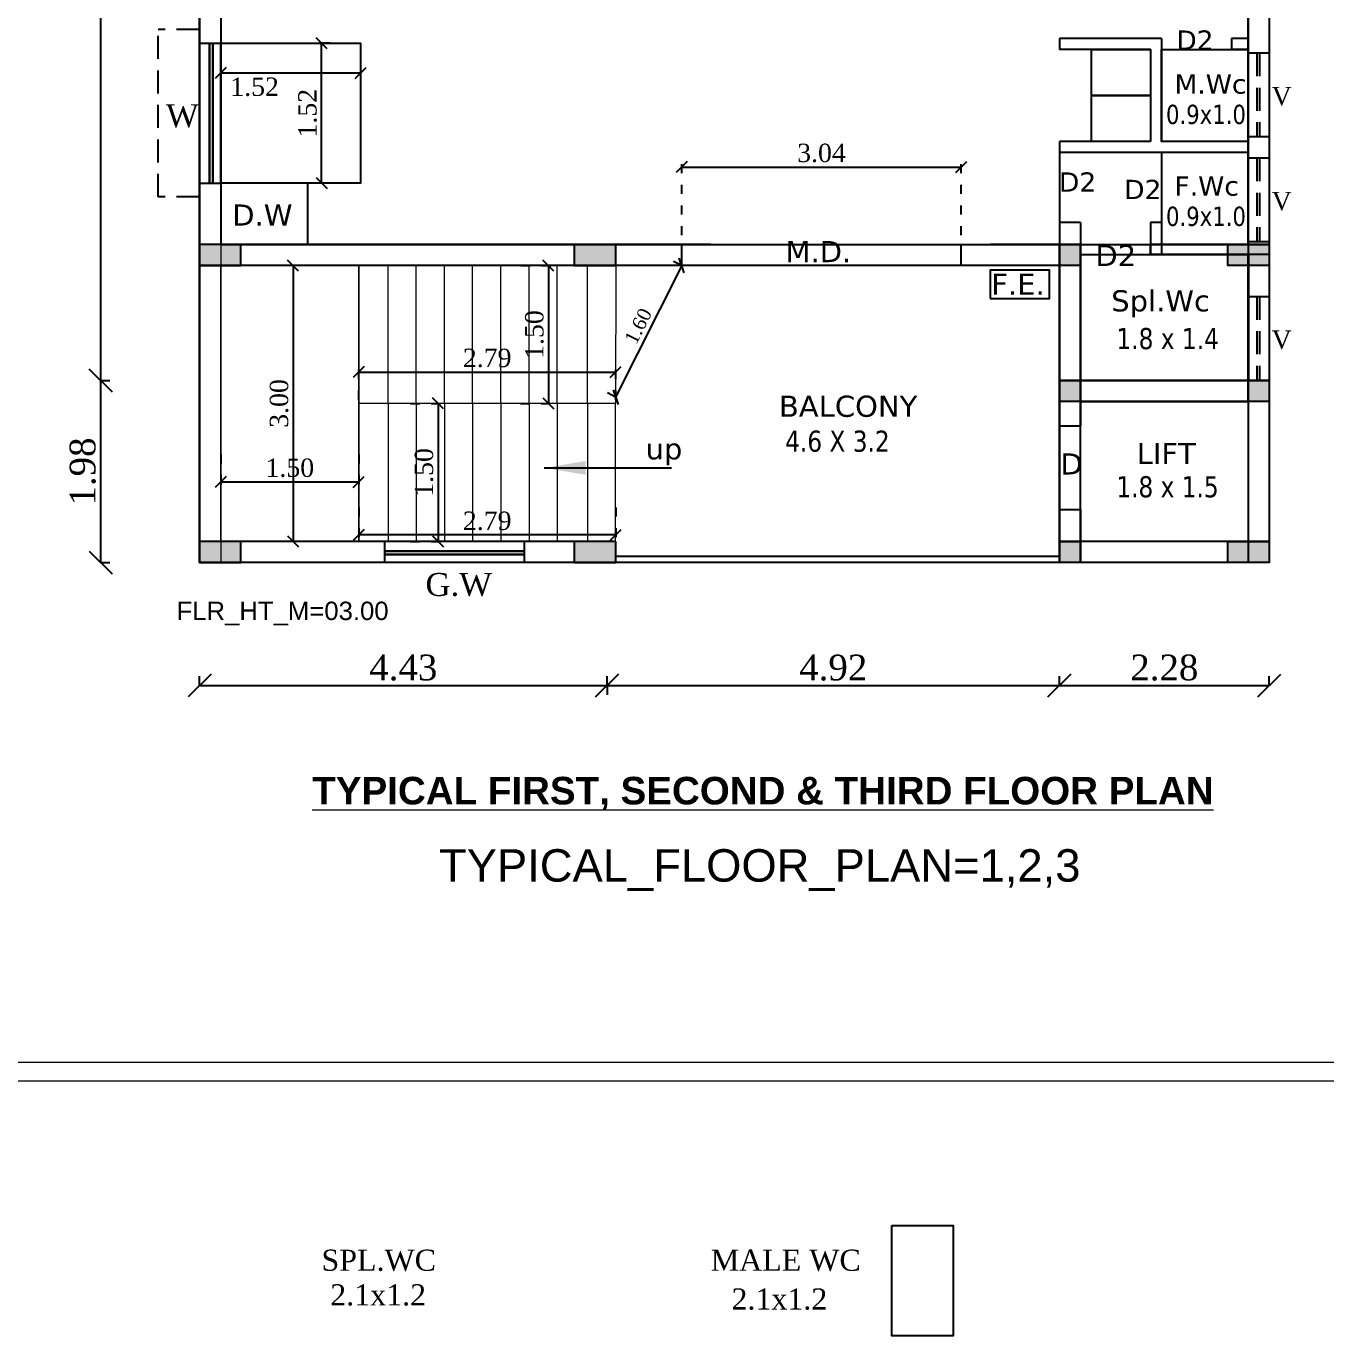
# Model space of a CAD drawing. Header units: metres. Extents: x 6014 to 6142, y -370 to -316.
# Drawn here: x 6029.21 to 6043.34, y -369.58 to -355.33 of the extents above; entities that cross this region are included whole.
import ezdxf

# ---------------------------------------------------------------- set-up
doc = ezdxf.new("R2010")
doc.units = ezdxf.units.M
doc.header["$MEASUREMENT"] = 0
doc.header["$PDMODE"] = 34
doc.linetypes.add('DOT2', pattern=[0.125, 0, -0.125])
doc.linetypes.add('HIDDEN', pattern=[0.375, 0.25, -0.125])
doc.layers.get('0').update_dxf_attribs({"lineweight": 18})
doc.layers.get('Defpoints').update_dxf_attribs({"lineweight": 18})
for name, color, linetype, lineweight in [('BLK_1_FLR_-1_STAIR_1_FLIGHT_1', 7, 'Continuous', 0), ('BLK_1_FLR_-1_STAIR_1_FLIGHT_2', 7, 'Continuous', 0), ('BLK_1_FLR_0_WASH', 55, 'Continuous', 0), ('BLK_1_FLR_1_BLT_UP_AREA', 13, 'Continuous', 18), ('BLK_1_FLR_1_CARPET_AREA', 1, 'Continuous', 18), ('BLK_1_FLR_1_DRINKING_WATER', 7, 'Continuous', 18), ('BLK_1_FLR_1_LIFT_1', 30, 'Continuous', 18), ('BLK_1_FLR_1_ROOM', 2, 'Continuous', 5), ('BLK_1_FLR_1_ROOM_1_LIGHT_VENTILATION_5', 2, 'Continuous', 18), ('BLK_1_FLR_1_SP_WC', 233, 'Continuous', 18), ('BLK_1_FLR_1_STAIR_1', 1, 'Continuous', 18), ('BLK_1_FLR_1_STAIR_1_FLIGHT_1', 7, 'Continuous', 18), ('BLK_1_FLR_1_STAIR_1_FLIGHT_2', 7, 'Continuous', 18), ('BLK_1_FLR_1_STAIR_1_LANDING_1', 7, 'Continuous', 18), ('BLK_1_FLR_1_WASH', 243, 'Continuous', 18), ('BLK_1_FLR_1_WATER_CLOSET', 213, 'Continuous', 18), ('DIST_EXIT', 7, 'Continuous', 0)]:
    doc.layers.add(name, color=color, linetype=linetype, lineweight=lineweight)
doc.layers.add('BLK_1_FLR_1_EXIT_WIDTH_DOOR', color=2, linetype='Continuous')
doc.styles.add('ROMANS', font='verdana.ttf', dxfattribs={"width": 0.8})
doc.styles.add('ROMANTIC', font='arialbd.ttf')
doc.styles.get("Standard").update_dxf_attribs({"font": 'arial.ttf'})
doc.styles.add('style1', font='times.ttf')
doc.styles.add('TIMES', font='times.ttf')
doc.dimstyles.new('main dim', dxfattribs={"dimtxt": 0.15, "dimasz": 0.12, "dimexe": 0.1, "dimexo": 0.1, "dimgap": 0.05, "dimtad": 1, "dimzin": 3, "dimdsep": 46, "dimtxsty": 'style1', "dimblk": 'OBLIQUE', "dimcen": 0.125, "dimclrd": 8, "dimclre": 8, "dimclrt": 7, "dimadec": 0, "dimazin": 0, "dimtfac": 0.8, "dimtix": 1, "dimtofl": 0, "dimtmove": 2, "dimatfit": 0, "dimfxl": 0, "dimtolj": 1, "dimtzin": 0, "dimarcsym": 0})

# ---------------------------------------------------------------- blocks, each defined once
blk = doc.blocks.new('_Oblique')
at = {"color": 0, "linetype": 'ByBlock', "lineweight": -2}
blk.add_line((-0.5, -0.5), (0.5, 0.5), dxfattribs=at)
blk = doc.blocks.new('*D311')
at = {"color": 8, "linetype": 'DOT2', "lineweight": -2}
for p, q in [((6030.014, -348.767), (6030.114, -348.767)), ((6030.014, -359.187), (6030.114, -359.187))]:
    blk.add_line(p, q, dxfattribs=at)
at = {"color": 8, "lineweight": -2}
blk.add_line((6030.014, -348.767), (6030.014, -359.187), dxfattribs=at)
at = {"layer": 'Defpoints', "color": 0, "lineweight": -2}
for p in [(6030.014, -348.767), (6030.014, -359.187), (6030.014, -359.187)]:
    blk.add_point(p, dxfattribs=at)
at = {"color": 8, "lineweight": -2, "xscale": 0.25, "yscale": 0.25, "zscale": 0.25}
for p, rotation in [((6030.014, -348.767), 90), ((6030.014, -359.187), 270)]:
    blk.add_blockref('_Oblique', p, dxfattribs=dict(at, rotation=rotation))
at = {"color": 7, "insert": (6029.821, -353.977), "char_height": 0.28, "attachment_point": 5, "rotation": 90, "style": 'style1'}
blk.add_mtext('\\A1;10.42', dxfattribs=at)
blk = doc.blocks.new('*D312')
at = {"color": 8, "linetype": 'DOT2', "lineweight": -2}
for p, q in [((6030.014, -359.187), (6030.114, -359.187)), ((6030.014, -361.167), (6030.114, -361.167))]:
    blk.add_line(p, q, dxfattribs=at)
at = {"color": 8, "lineweight": -2}
blk.add_line((6030.014, -359.187), (6030.014, -361.167), dxfattribs=at)
at = {"layer": 'Defpoints', "color": 0, "lineweight": -2}
for p in [(6030.014, -359.187), (6030.014, -361.167), (6030.014, -361.167)]:
    blk.add_point(p, dxfattribs=at)
at = {"color": 8, "lineweight": -2, "xscale": 0.25, "yscale": 0.25, "zscale": 0.25}
for p, rotation in [((6030.014, -359.187), 90), ((6030.014, -361.167), 270)]:
    blk.add_blockref('_Oblique', p, dxfattribs=dict(at, rotation=rotation))
at = {"color": 7, "insert": (6029.821, -360.177), "char_height": 0.28, "attachment_point": 5, "rotation": 90, "style": 'style1'}
blk.add_mtext('\\A1;1.98', dxfattribs=at)
blk = doc.blocks.new('*D316')
at = {"color": 8, "linetype": 'DOT2', "lineweight": -2}
for p, q in [((6031.091, -362.505), (6031.091, -362.405)), ((6035.521, -362.505), (6035.521, -362.405))]:
    blk.add_line(p, q, dxfattribs=at)
at = {"color": 8, "lineweight": -2}
blk.add_line((6031.091, -362.505), (6035.521, -362.505), dxfattribs=at)
at = {"layer": 'Defpoints', "color": 0, "lineweight": -2}
for p in [(6031.091, -362.505), (6035.521, -362.505), (6035.521, -362.505)]:
    blk.add_point(p, dxfattribs=at)
at = {"color": 8, "lineweight": -2, "xscale": 0.25, "yscale": 0.25, "zscale": 0.25, "rotation": 180}
blk.add_blockref('_Oblique', (6031.091, -362.505), dxfattribs=at)
at = {"color": 8, "lineweight": -2, "xscale": 0.25, "yscale": 0.25, "zscale": 0.25}
blk.add_blockref('_Oblique', (6035.521, -362.505), dxfattribs=at)
at = {"color": 7, "insert": (6033.306, -362.312), "char_height": 0.28, "attachment_point": 5, "style": 'style1'}
blk.add_mtext('\\A1;4.43', dxfattribs=at)
blk = doc.blocks.new('*D317')
at = {"color": 8, "linetype": 'DOT2', "lineweight": -2}
for p, q in [((6040.441, -362.505), (6040.441, -362.405)), ((6035.521, -362.505), (6035.521, -362.605))]:
    blk.add_line(p, q, dxfattribs=at)
at = {"color": 8, "lineweight": -2}
blk.add_line((6035.521, -362.505), (6040.441, -362.505), dxfattribs=at)
at = {"layer": 'Defpoints', "color": 0, "lineweight": -2}
for p in [(6035.521, -362.505), (6040.441, -362.505), (6040.441, -362.505)]:
    blk.add_point(p, dxfattribs=at)
at = {"color": 8, "lineweight": -2, "xscale": 0.25, "yscale": 0.25, "zscale": 0.25, "rotation": 180}
blk.add_blockref('_Oblique', (6035.521, -362.505), dxfattribs=at)
at = {"color": 8, "lineweight": -2, "xscale": 0.25, "yscale": 0.25, "zscale": 0.25}
blk.add_blockref('_Oblique', (6040.441, -362.505), dxfattribs=at)
at = {"color": 7, "insert": (6037.981, -362.312), "char_height": 0.28, "attachment_point": 5, "style": 'style1'}
blk.add_mtext('\\A1;4.92', dxfattribs=at)
blk = doc.blocks.new('*D318')
at = {"color": 8, "linetype": 'DOT2', "lineweight": -2}
for p, q in [((6040.441, -362.505), (6040.441, -362.405)), ((6042.721, -362.505), (6042.721, -362.405))]:
    blk.add_line(p, q, dxfattribs=at)
at = {"color": 8, "lineweight": -2}
blk.add_line((6040.441, -362.505), (6042.721, -362.505), dxfattribs=at)
at = {"layer": 'Defpoints', "color": 0, "lineweight": -2}
for p in [(6040.441, -362.505), (6042.721, -362.505), (6042.721, -362.505)]:
    blk.add_point(p, dxfattribs=at)
at = {"color": 8, "lineweight": -2, "xscale": 0.25, "yscale": 0.25, "zscale": 0.25, "rotation": 180}
blk.add_blockref('_Oblique', (6040.441, -362.505), dxfattribs=at)
at = {"color": 8, "lineweight": -2, "xscale": 0.25, "yscale": 0.25, "zscale": 0.25}
blk.add_blockref('_Oblique', (6042.721, -362.505), dxfattribs=at)
at = {"color": 7, "insert": (6041.581, -362.312), "char_height": 0.28, "attachment_point": 5, "style": 'style1'}
blk.add_mtext('\\A1;2.28', dxfattribs=at)
blk = doc.blocks.new('*D498')
at = {"layer": 'BLK_1_FLR_1_ROOM_1_LIGHT_VENTILATION_5', "color": 8, "linetype": 'DOT2', "lineweight": -2}
for p, q in [((6031.321, -355.619), (6031.321, -355.941)), ((6032.841, -355.619), (6032.841, -355.941))]:
    blk.add_line(p, q, dxfattribs=at)
at = {"layer": 'BLK_1_FLR_1_ROOM_1_LIGHT_VENTILATION_5', "color": 8, "lineweight": -2}
blk.add_line((6031.321, -355.841), (6032.841, -355.841), dxfattribs=at)
at = {"layer": 'Defpoints', "color": 0, "lineweight": -2}
for p in [(6031.321, -355.519), (6032.841, -355.519), (6032.841, -355.841)]:
    blk.add_point(p, dxfattribs=at)
at = {"layer": 'BLK_1_FLR_1_ROOM_1_LIGHT_VENTILATION_5', "color": 8, "lineweight": -2, "xscale": 0.12, "yscale": 0.12, "zscale": 0.12, "rotation": 180}
blk.add_blockref('_Oblique', (6031.321, -355.841), dxfattribs=at)
at = {"layer": 'BLK_1_FLR_1_ROOM_1_LIGHT_VENTILATION_5', "color": 8, "lineweight": -2, "xscale": 0.12, "yscale": 0.12, "zscale": 0.12}
blk.add_blockref('_Oblique', (6032.841, -355.841), dxfattribs=at)
at = {"layer": 'BLK_1_FLR_1_ROOM_1_LIGHT_VENTILATION_5', "color": 7, "lineweight": -2, "insert": (6031.689, -355.993), "char_height": 0.2, "attachment_point": 5, "style": 'style1'}
blk.add_mtext('\\A1;1.52', dxfattribs=at)
blk = doc.blocks.new('*D499')
at = {"layer": 'BLK_1_FLR_1_ROOM_1_LIGHT_VENTILATION_5', "color": 8, "linetype": 'DOT2', "lineweight": -2}
for p, q in [((6032.51, -355.519), (6032.317, -355.519)), ((6032.51, -357.039), (6032.317, -357.039))]:
    blk.add_line(p, q, dxfattribs=at)
at = {"layer": 'BLK_1_FLR_1_ROOM_1_LIGHT_VENTILATION_5', "color": 8, "lineweight": -2}
blk.add_line((6032.417, -357.039), (6032.417, -355.519), dxfattribs=at)
at = {"layer": 'Defpoints', "color": 0, "lineweight": -2}
for p in [(6032.417, -355.519), (6032.61, -355.519), (6032.61, -357.039)]:
    blk.add_point(p, dxfattribs=at)
at = {"layer": 'BLK_1_FLR_1_ROOM_1_LIGHT_VENTILATION_5', "color": 8, "lineweight": -2, "xscale": 0.12, "yscale": 0.12, "zscale": 0.12}
for p, rotation in [((6032.417, -355.519), 90), ((6032.417, -357.039), 270)]:
    blk.add_blockref('_Oblique', p, dxfattribs=dict(at, rotation=rotation))
at = {"layer": 'BLK_1_FLR_1_ROOM_1_LIGHT_VENTILATION_5', "color": 7, "lineweight": -2, "insert": (6032.265, -356.279), "char_height": 0.2, "attachment_point": 5, "rotation": 90, "style": 'style1'}
blk.add_mtext('\\A1;1.52', dxfattribs=at)
blk = doc.blocks.new('*D506')
at = {"layer": 'Defpoints', "color": 0, "lineweight": -2}
for p in [(6036.333, -357.937), (6035.614, -359.368), (6035.614, -359.368)]:
    blk.add_point(p, dxfattribs=at)
at = {"layer": 'DIST_EXIT', "color": 8, "lineweight": -2}
blk.add_line((6036.333, -357.937), (6035.614, -359.368), dxfattribs=at)
at = {"layer": 'DIST_EXIT', "color": 8, "linetype": 'DOT2', "lineweight": -2}
for p, q in [((6036.333, -357.937), (6036.244, -357.892)), ((6035.614, -359.368), (6035.525, -359.323))]:
    blk.add_line(p, q, dxfattribs=at)
at = {"layer": 'DIST_EXIT', "color": 8, "lineweight": -2, "xscale": 0.12, "yscale": 0.12, "zscale": 0.12}
for p, rotation in [((6036.333, -357.937), 63.33507168905962), ((6035.614, -359.368), 243.3350716890596)]:
    blk.add_blockref('_Oblique', p, dxfattribs=dict(at, rotation=rotation))
at = {"layer": 'DIST_EXIT', "color": 7, "insert": (6035.861, -358.595), "char_height": 0.15, "attachment_point": 5, "rotation": 63.3351, "style": 'style1'}
blk.add_mtext('\\A1;1.60', dxfattribs=at)
blk = doc.blocks.new('*D507')
at = {"layer": 'BLK_1_FLR_1_EXIT_WIDTH_DOOR', "color": 8, "linetype": 'DOT2', "lineweight": -2}
for p, q in [((6036.333, -357.607), (6036.333, -356.765)), ((6039.373, -357.607), (6039.373, -356.765))]:
    blk.add_line(p, q, dxfattribs=at)
at = {"layer": 'BLK_1_FLR_1_EXIT_WIDTH_DOOR', "color": 8, "lineweight": -2}
blk.add_line((6036.333, -356.865), (6039.373, -356.865), dxfattribs=at)
at = {"layer": 'Defpoints', "color": 0, "lineweight": -2}
for p in [(6039.373, -356.865), (6036.333, -357.707), (6039.373, -357.707)]:
    blk.add_point(p, dxfattribs=at)
at = {"layer": 'BLK_1_FLR_1_EXIT_WIDTH_DOOR', "color": 8, "lineweight": -2, "xscale": 0.12, "yscale": 0.12, "zscale": 0.12, "rotation": 180}
blk.add_blockref('_Oblique', (6036.333, -356.865), dxfattribs=at)
at = {"layer": 'BLK_1_FLR_1_EXIT_WIDTH_DOOR', "color": 8, "lineweight": -2, "xscale": 0.12, "yscale": 0.12, "zscale": 0.12}
blk.add_blockref('_Oblique', (6039.373, -356.865), dxfattribs=at)
at = {"layer": 'BLK_1_FLR_1_EXIT_WIDTH_DOOR', "color": 7, "lineweight": -2, "insert": (6037.853, -356.713), "char_height": 0.2, "attachment_point": 5, "style": 'style1'}
blk.add_mtext('\\A1;3.04', dxfattribs=at)
blk = doc.blocks.new('*D719')
at = {"layer": 'BLK_1_FLR_1_STAIR_1_FLIGHT_2', "color": 8, "linetype": 'DOT2', "lineweight": -2}
for p, q in [((6032.822, -359.396), (6032.822, -358.996)), ((6035.615, -359.396), (6035.615, -358.996))]:
    blk.add_line(p, q, dxfattribs=at)
at = {"layer": 'BLK_1_FLR_1_STAIR_1_FLIGHT_2', "color": 8, "lineweight": -2}
blk.add_line((6032.822, -359.096), (6035.615, -359.096), dxfattribs=at)
at = {"layer": 'Defpoints', "color": 0, "linetype": 'Continuous', "lineweight": -2}
for p in [(6035.615, -359.096), (6032.822, -359.496), (6035.615, -359.496)]:
    blk.add_point(p, dxfattribs=at)
at = {"layer": 'BLK_1_FLR_1_STAIR_1_FLIGHT_2', "color": 8, "linetype": 'Continuous', "lineweight": -2, "xscale": 0.12, "yscale": 0.12, "zscale": 0.12, "rotation": 180}
blk.add_blockref('_Oblique', (6032.822, -359.096), dxfattribs=at)
at = {"layer": 'BLK_1_FLR_1_STAIR_1_FLIGHT_2', "color": 8, "linetype": 'Continuous', "lineweight": -2, "xscale": 0.12, "yscale": 0.12, "zscale": 0.12}
blk.add_blockref('_Oblique', (6035.615, -359.096), dxfattribs=at)
at = {"layer": 'BLK_1_FLR_1_STAIR_1_FLIGHT_2', "color": 7, "linetype": 'Continuous', "insert": (6034.218, -358.943), "char_height": 0.2, "attachment_point": 5, "style": 'style1'}
blk.add_mtext('\\A1;2.79', dxfattribs=at)
blk = doc.blocks.new('*D720')
at = {"layer": 'BLK_1_FLR_1_STAIR_1_FLIGHT_1', "color": 8, "linetype": 'DOT2', "lineweight": -2}
for p, q in [((6032.822, -360.567), (6032.822, -360.967)), ((6035.615, -360.567), (6035.615, -360.967))]:
    blk.add_line(p, q, dxfattribs=at)
at = {"layer": 'BLK_1_FLR_1_STAIR_1_FLIGHT_1', "color": 8, "lineweight": -2}
blk.add_line((6035.615, -360.867), (6032.822, -360.867), dxfattribs=at)
at = {"layer": 'Defpoints', "color": 0, "linetype": 'Continuous', "lineweight": -2}
for p in [(6032.822, -360.467), (6035.615, -360.467), (6032.822, -360.867)]:
    blk.add_point(p, dxfattribs=at)
at = {"layer": 'BLK_1_FLR_1_STAIR_1_FLIGHT_1', "color": 8, "linetype": 'Continuous', "lineweight": -2, "xscale": 0.12, "yscale": 0.12, "zscale": 0.12, "rotation": 180}
blk.add_blockref('_Oblique', (6032.822, -360.867), dxfattribs=at)
at = {"layer": 'BLK_1_FLR_1_STAIR_1_FLIGHT_1', "color": 8, "linetype": 'Continuous', "lineweight": -2, "xscale": 0.12, "yscale": 0.12, "zscale": 0.12}
blk.add_blockref('_Oblique', (6035.615, -360.867), dxfattribs=at)
at = {"layer": 'BLK_1_FLR_1_STAIR_1_FLIGHT_1', "color": 7, "linetype": 'Continuous', "insert": (6034.218, -360.715), "char_height": 0.2, "attachment_point": 5, "style": 'style1'}
blk.add_mtext('\\A1;2.79', dxfattribs=at)
blk = doc.blocks.new('*D721')
at = {"layer": 'BLK_1_FLR_1_STAIR_1_FLIGHT_2', "color": 8, "linetype": 'DOT2', "lineweight": -2}
for p, q in [((6034.584, -357.937), (6034.984, -357.937)), ((6034.58, -359.437), (6034.984, -359.437))]:
    blk.add_line(p, q, dxfattribs=at)
at = {"layer": 'BLK_1_FLR_1_STAIR_1_FLIGHT_2', "color": 8, "lineweight": -2}
blk.add_line((6034.884, -357.937), (6034.884, -359.437), dxfattribs=at)
at = {"layer": 'Defpoints', "color": 0, "linetype": 'Continuous', "lineweight": -2}
for p in [(6034.484, -357.937), (6034.48, -359.437), (6034.884, -359.437)]:
    blk.add_point(p, dxfattribs=at)
at = {"layer": 'BLK_1_FLR_1_STAIR_1_FLIGHT_2', "color": 8, "linetype": 'Continuous', "lineweight": -2, "xscale": 0.12, "yscale": 0.12, "zscale": 0.12}
for p, rotation in [((6034.884, -357.937), 90), ((6034.884, -359.437), 270)]:
    blk.add_blockref('_Oblique', p, dxfattribs=dict(at, rotation=rotation))
at = {"layer": 'BLK_1_FLR_1_STAIR_1_FLIGHT_2', "color": 7, "linetype": 'Continuous', "insert": (6034.732, -358.687), "char_height": 0.2, "attachment_point": 5, "rotation": 90, "style": 'style1'}
blk.add_mtext('\\A1;1.50', dxfattribs=at)
blk = doc.blocks.new('*D722')
at = {"layer": 'BLK_1_FLR_1_STAIR_1_FLIGHT_1', "color": 8, "linetype": 'DOT2', "lineweight": -2}
for p, q in [((6033.384, -359.437), (6033.784, -359.437)), ((6033.384, -360.937), (6033.784, -360.937))]:
    blk.add_line(p, q, dxfattribs=at)
at = {"layer": 'BLK_1_FLR_1_STAIR_1_FLIGHT_1', "color": 8, "lineweight": -2}
blk.add_line((6033.684, -359.437), (6033.684, -360.937), dxfattribs=at)
at = {"layer": 'Defpoints', "color": 0, "linetype": 'Continuous', "lineweight": -2}
for p in [(6033.284, -359.437), (6033.284, -360.937), (6033.684, -360.937)]:
    blk.add_point(p, dxfattribs=at)
at = {"layer": 'BLK_1_FLR_1_STAIR_1_FLIGHT_1', "color": 8, "linetype": 'Continuous', "lineweight": -2, "xscale": 0.12, "yscale": 0.12, "zscale": 0.12}
for p, rotation in [((6033.684, -359.437), 90), ((6033.684, -360.937), 270)]:
    blk.add_blockref('_Oblique', p, dxfattribs=dict(at, rotation=rotation))
at = {"layer": 'BLK_1_FLR_1_STAIR_1_FLIGHT_1', "color": 7, "linetype": 'Continuous', "insert": (6033.532, -360.187), "char_height": 0.2, "attachment_point": 5, "rotation": 90, "style": 'style1'}
blk.add_mtext('\\A1;1.50', dxfattribs=at)
blk = doc.blocks.new('*D723')
at = {"layer": 'BLK_1_FLR_1_STAIR_1_LANDING_1', "color": 8, "linetype": 'DOT2', "lineweight": -2}
for p, q in [((6032.608, -357.937), (6032.008, -357.937)), ((6032.608, -360.937), (6032.008, -360.937))]:
    blk.add_line(p, q, dxfattribs=at)
at = {"layer": 'BLK_1_FLR_1_STAIR_1_LANDING_1', "color": 8, "lineweight": -2}
blk.add_line((6032.108, -357.937), (6032.108, -360.937), dxfattribs=at)
at = {"layer": 'Defpoints', "color": 0, "linetype": 'Continuous', "lineweight": -2}
for p in [(6032.708, -357.937), (6032.108, -360.937), (6032.708, -360.937)]:
    blk.add_point(p, dxfattribs=at)
at = {"layer": 'BLK_1_FLR_1_STAIR_1_LANDING_1', "color": 8, "linetype": 'Continuous', "lineweight": -2, "xscale": 0.12, "yscale": 0.12, "zscale": 0.12}
for p, rotation in [((6032.108, -357.937), 90), ((6032.108, -360.937), 270)]:
    blk.add_blockref('_Oblique', p, dxfattribs=dict(at, rotation=rotation))
at = {"layer": 'BLK_1_FLR_1_STAIR_1_LANDING_1', "color": 7, "linetype": 'Continuous', "insert": (6031.956, -359.437), "char_height": 0.2, "attachment_point": 5, "rotation": 90, "style": 'style1'}
blk.add_mtext('\\A1;3.00', dxfattribs=at)
blk = doc.blocks.new('*D724')
at = {"layer": 'BLK_1_FLR_1_STAIR_1_LANDING_1', "color": 8, "linetype": 'DOT2', "lineweight": -2}
for p, q in [((6031.321, -359.99), (6031.321, -360.39)), ((6032.822, -359.99), (6032.822, -360.39))]:
    blk.add_line(p, q, dxfattribs=at)
at = {"layer": 'BLK_1_FLR_1_STAIR_1_LANDING_1', "color": 8, "lineweight": -2}
blk.add_line((6031.321, -360.29), (6032.822, -360.29), dxfattribs=at)
at = {"layer": 'Defpoints', "color": 0, "linetype": 'Continuous', "lineweight": -2}
for p in [(6031.321, -359.89), (6032.822, -359.89), (6032.822, -360.29)]:
    blk.add_point(p, dxfattribs=at)
at = {"layer": 'BLK_1_FLR_1_STAIR_1_LANDING_1', "color": 8, "linetype": 'Continuous', "lineweight": -2, "xscale": 0.12, "yscale": 0.12, "zscale": 0.12, "rotation": 180}
blk.add_blockref('_Oblique', (6031.321, -360.29), dxfattribs=at)
at = {"layer": 'BLK_1_FLR_1_STAIR_1_LANDING_1', "color": 8, "linetype": 'Continuous', "lineweight": -2, "xscale": 0.12, "yscale": 0.12, "zscale": 0.12}
blk.add_blockref('_Oblique', (6032.822, -360.29), dxfattribs=at)
at = {"layer": 'BLK_1_FLR_1_STAIR_1_LANDING_1', "color": 7, "linetype": 'Continuous', "insert": (6032.072, -360.138), "char_height": 0.2, "attachment_point": 5, "style": 'style1'}
blk.add_mtext('\\A1;1.50', dxfattribs=at)

msp = doc.modelspace()

# ---------------------------------------------------------------- hatches: boundary and pattern name
at = {"lineweight": -2}
h = msp.add_hatch(color=256, dxfattribs=at)
h.dxf.hatch_style = 1
h.paths.add_polyline_path([(6031.091, -357.707), (6031.091, -357.937), (6031.541, -357.937), (6031.541, -357.707)])
h = msp.add_hatch(color=256, dxfattribs=at)
h.dxf.hatch_style = 1
h.paths.add_polyline_path([(6035.165, -357.707), (6035.165, -357.937), (6035.615, -357.937), (6035.615, -357.707)])
h = msp.add_hatch(color=256, dxfattribs=at)
h.dxf.hatch_style = 1
h.paths.add_polyline_path([(6040.671, -357.707), (6040.441, -357.707), (6040.441, -357.937), (6040.671, -357.937)])
h = msp.add_hatch(color=256, dxfattribs=at)
h.dxf.hatch_style = 1
h.paths.add_polyline_path([(6042.271, -357.707), (6042.271, -357.937), (6042.721, -357.937), (6042.721, -357.707)])
h = msp.add_hatch(color=256, dxfattribs=at)
h.dxf.hatch_style = 1
h.paths.add_polyline_path([(6040.671, -359.187), (6040.441, -359.187), (6040.441, -359.417), (6040.671, -359.417)])
h = msp.add_hatch(color=256, dxfattribs=at)
h.dxf.hatch_style = 1
h.paths.add_polyline_path([(6042.721, -359.187), (6042.491, -359.187), (6042.491, -359.417), (6042.721, -359.417)])
h = msp.add_hatch(color=256, dxfattribs=at)
h.dxf.hatch_style = 1
h.paths.add_polyline_path([(6031.091, -360.937), (6031.091, -361.167), (6031.541, -361.167), (6031.541, -360.937)])
h = msp.add_hatch(color=256, dxfattribs=at)
h.dxf.hatch_style = 1
h.paths.add_polyline_path([(6035.165, -360.937), (6035.165, -361.167), (6035.615, -361.167), (6035.615, -360.937)])
h = msp.add_hatch(color=256, dxfattribs=at)
h.dxf.hatch_style = 1
h.paths.add_polyline_path([(6040.671, -360.937), (6040.441, -360.937), (6040.441, -361.167), (6040.671, -361.167)])
h = msp.add_hatch(color=256, dxfattribs=at)
h.dxf.hatch_style = 1
h.paths.add_polyline_path([(6042.271, -360.937), (6042.271, -361.167), (6042.721, -361.167), (6042.721, -360.937)])

# ---------------------------------------------------------------- linework, layer by layer
for p, q in [((6031.091, -348.767), (6031.091, -361.167)), ((6042.491, -348.767), (6042.491, -355.907)), ((6042.721, -348.767), (6042.721, -361.167)), ((6031.091, -355.519), (6031.321, -355.519)), ((6031.197, -355.519), (6031.197, -357.039)), ((6031.235, -355.519), (6031.235, -357.039)), ((6040.441, -355.467), (6040.441, -355.587)), ((6041.551, -355.467), (6040.441, -355.467)), ((6041.431, -355.587), (6040.441, -355.587)), ((6041.431, -355.587), (6041.431, -356.587)), ((6041.551, -355.467), (6041.551, -356.587)), ((6042.491, -355.467), (6042.311, -355.467)), ((6042.311, -355.467), (6042.311, -355.587)), ((6042.491, -355.587), (6042.311, -355.587)), ((6042.721, -355.627), (6042.491, -355.627)), ((6042.491, -355.907), (6042.491, -361.167)), ((6040.441, -356.587), (6040.441, -361.167)), ((6041.431, -356.587), (6040.441, -356.587)), ((6042.491, -356.587), (6041.551, -356.587)), ((6042.721, -356.537), (6042.491, -356.537)), ((6042.491, -356.707), (6040.441, -356.707)), ((6042.721, -356.769), (6042.491, -356.769)), ((6031.091, -357.039), (6031.321, -357.039)), ((6040.671, -357.467), (6040.441, -357.467)), ((6040.671, -357.467), (6040.671, -359.681)), ((6041.431, -357.467), (6041.431, -357.817)), ((6041.551, -357.467), (6041.431, -357.467)), ((6041.551, -357.467), (6041.551, -357.817)), ((6036.648, -357.707), (6031.091, -357.707)), ((6036.333, -357.937), (6036.333, -357.707)), ((6039.373, -357.937), (6039.373, -357.707)), ((6040.671, -357.707), (6039.688, -357.707)), ((6040.441, -361.167), (6040.441, -357.707)), ((6040.671, -359.417), (6040.671, -357.707)), ((6040.671, -357.937), (6040.671, -357.707)), ((6042.721, -357.707), (6041.431, -357.707)), ((6041.431, -357.817), (6041.431, -357.707)), ((6042.721, -357.679), (6042.491, -357.679)), ((6042.721, -357.817), (6041.431, -357.817)), ((6040.671, -357.937), (6031.091, -357.937)), ((6042.721, -358.277), (6042.491, -358.277)), ((6042.721, -359.187), (6040.441, -359.187)), ((6040.671, -359.681), (6040.671, -359.187)), ((6042.721, -359.187), (6042.491, -359.187)), ((6042.721, -359.417), (6040.441, -359.417)), ((6040.441, -359.681), (6040.671, -359.681)), ((6040.441, -360.591), (6040.671, -360.591)), ((6040.671, -361.167), (6040.671, -360.591)), ((6040.671, -360.591), (6040.671, -361.167)), ((6035.615, -360.937), (6031.091, -360.937)), ((6033.101, -360.937), (6033.101, -361.167)), ((6034.621, -360.937), (6034.621, -361.167)), ((6042.721, -360.937), (6040.441, -360.937)), ((6034.621, -361.042), (6033.101, -361.042)), ((6034.621, -361.081), (6033.101, -361.081)), ((6040.441, -361.1), (6035.615, -361.1)), ((6042.721, -361.167), (6031.091, -361.167))]:
    msp.add_line(p, q, dxfattribs=at)
at = {"linetype": 'HIDDEN', "lineweight": -2}
for p, q in [((6030.641, -357.189), (6030.641, -355.369)), ((6031.091, -355.369), (6030.641, -355.369)), ((6042.586, -355.627), (6042.586, -356.537)), ((6042.616, -355.627), (6042.616, -356.537)), ((6042.586, -356.769), (6042.586, -357.679)), ((6042.616, -356.769), (6042.616, -357.679)), ((6031.091, -357.189), (6030.641, -357.189)), ((6042.586, -358.277), (6042.586, -359.187)), ((6042.616, -358.277), (6042.616, -359.187))]:
    msp.add_line(p, q, dxfattribs=at)
for p, q in [((6014.673, -366.604), (6095.703, -366.604)), ((6014.473, -366.804), (6095.903, -366.804))]:
    msp.add_line(p, q)
at = {"lineweight": -2}
for points in [[(6031.197, -357.039), (6031.197, -355.519)], [(6031.235, -357.039), (6031.235, -355.519)], [(6033.101, -361.042), (6034.621, -361.042)], [(6033.101, -361.081), (6034.621, -361.081)]]:
    msp.add_lwpolyline(points, dxfattribs=at)
for points in [[(6031.541, -357.707), (6031.091, -357.707), (6031.091, -357.937), (6031.541, -357.937)], [(6035.615, -357.707), (6035.165, -357.707), (6035.165, -357.937), (6035.615, -357.937)], [(6040.441, -357.707), (6040.671, -357.707), (6040.671, -357.937), (6040.441, -357.937)], [(6042.271, -357.707), (6042.721, -357.707), (6042.721, -357.937), (6042.271, -357.937)], [(6039.687, -358.296), (6040.331, -358.296), (6040.331, -357.985), (6039.687, -357.985)], [(6040.441, -359.187), (6040.671, -359.187), (6040.671, -359.417), (6040.441, -359.417)], [(6042.491, -359.187), (6042.721, -359.187), (6042.721, -359.417), (6042.491, -359.417)], [(6031.541, -360.937), (6031.091, -360.937), (6031.091, -361.167), (6031.541, -361.167)], [(6035.615, -360.937), (6035.165, -360.937), (6035.165, -361.167), (6035.615, -361.167)], [(6040.441, -360.937), (6040.671, -360.937), (6040.671, -361.167), (6040.441, -361.167)], [(6042.271, -360.937), (6042.721, -360.937), (6042.721, -361.167), (6042.271, -361.167)]]:
    msp.add_lwpolyline(points, close=True, dxfattribs=at)
at = {"layer": 'BLK_1_FLR_-1_STAIR_1_FLIGHT_1', "linetype": 'Continuous'}
msp.add_line((6032.822, -360.937), (6032.822, -359.437), dxfattribs=at)
at = {"layer": 'BLK_1_FLR_-1_STAIR_1_FLIGHT_2', "linetype": 'Continuous'}
msp.add_line((6032.822, -357.937), (6032.822, -359.437), dxfattribs=at)
at = {"layer": 'BLK_1_FLR_0_WASH', "color": 55, "lineweight": -2}
msp.add_lwpolyline([(6038.618, -368.38), (6039.285, -368.38), (6039.285, -369.58), (6038.618, -369.58)], close=True, dxfattribs=at)
at = {"layer": 'BLK_1_FLR_1_BLT_UP_AREA', "color": 13, "lineweight": -2}
msp.add_lwpolyline([(6031.091, -348.767), (6042.721, -348.767), (6042.721, -361.167), (6031.091, -361.167)], close=True, dxfattribs=at)
at = {"layer": 'BLK_1_FLR_1_CARPET_AREA', "color": 13, "lineweight": -2}
msp.add_lwpolyline([(6031.321, -348.997), (6031.321, -357.707), (6040.671, -357.707), (6040.671, -359.187), (6042.491, -359.187), (6042.491, -357.817), (6041.431, -357.817), (6041.431, -357.707), (6042.491, -357.707), (6042.491, -348.997)], close=True, dxfattribs=at)
at = {"layer": 'BLK_1_FLR_1_DRINKING_WATER', "lineweight": -2}
msp.add_lwpolyline([(6031.321, -357.707), (6032.269, -357.707), (6032.269, -357.039), (6031.321, -357.039)], close=True, dxfattribs=at)
at = {"layer": 'BLK_1_FLR_1_LIFT_1', "lineweight": -2}
msp.add_lwpolyline([(6040.671, -359.417), (6042.491, -359.417), (6042.491, -360.937), (6040.671, -360.937)], close=True, dxfattribs=at)
at = {"layer": 'BLK_1_FLR_1_ROOM', "lineweight": -2}
msp.add_lwpolyline([(6042.491, -355.467), (6042.491, -348.997), (6031.321, -348.997), (6031.321, -357.707), (6042.491, -357.707), (6042.491, -355.587)], dxfattribs=at)
at = {"layer": 'BLK_1_FLR_1_ROOM_1_LIGHT_VENTILATION_5', "lineweight": -2}
msp.add_lwpolyline([(6031.321, -357.039), (6031.321, -355.519), (6032.841, -355.519), (6032.841, -357.039), (6031.321, -357.039)], dxfattribs=at)
at = {"layer": 'BLK_1_FLR_1_SP_WC', "color": 233, "lineweight": -2}
msp.add_lwpolyline([(6040.671, -357.817), (6042.496, -357.817), (6042.496, -359.187), (6040.671, -359.187)], close=True, dxfattribs=at)
at = {"layer": 'BLK_1_FLR_1_STAIR_1_FLIGHT_1', "linetype": 'Continuous'}
for p, q in [((6033.14, -359.437), (6033.14, -360.937)), ((6033.446, -359.437), (6033.446, -360.937)), ((6033.753, -359.437), (6033.753, -360.937)), ((6034.06, -359.437), (6034.06, -360.937)), ((6034.366, -359.437), (6034.366, -360.937)), ((6034.673, -359.437), (6034.673, -360.937)), ((6034.98, -359.437), (6034.98, -360.937)), ((6035.307, -359.437), (6035.307, -360.937))]:
    msp.add_line(p, q, dxfattribs=at)
msp.add_lwpolyline([(6032.822, -359.437), (6032.821, -360.937), (6035.614, -360.937), (6035.614, -359.437)], close=True, dxfattribs=at)
at = {"layer": 'BLK_1_FLR_1_STAIR_1_FLIGHT_2', "linetype": 'Continuous'}
for p, q in [((6032.822, -359.036), (6032.822, -357.937)), ((6033.14, -359.436), (6033.14, -357.937)), ((6033.447, -359.437), (6033.447, -357.937)), ((6033.754, -359.437), (6033.754, -357.937)), ((6034.06, -359.437), (6034.06, -357.937)), ((6034.367, -359.437), (6034.367, -357.937)), ((6034.674, -359.437), (6034.674, -357.937)), ((6034.98, -359.437), (6034.98, -357.937)), ((6035.308, -359.436), (6035.308, -357.937))]:
    msp.add_line(p, q, dxfattribs=at)
msp.add_lwpolyline([(6035.615, -357.937), (6035.614, -359.436), (6032.822, -359.436), (6032.822, -357.937)], close=True, dxfattribs=at)
at = {"layer": 'BLK_1_FLR_1_STAIR_1_LANDING_1'}
msp.add_line((6031.321, -348.767), (6031.321, -361.167), dxfattribs=at)
at = {"layer": 'BLK_1_FLR_1_STAIR_1_LANDING_1', "linetype": 'Continuous'}
msp.add_lwpolyline([(6031.321, -357.937), (6032.822, -357.937), (6032.822, -359.368), (6032.822, -359.368), (6032.822, -360.937), (6031.321, -360.937)], close=True, dxfattribs=at)
at = {"layer": 'BLK_1_FLR_1_WASH', "lineweight": -2}
msp.add_lwpolyline([(6041.431, -356.087), (6040.788, -356.087), (6040.788, -355.587), (6041.431, -355.587)], close=True, dxfattribs=at)
at = {"layer": 'BLK_1_FLR_1_WASH', "color": 56, "lineweight": -2}
msp.add_lwpolyline([(6041.431, -356.587), (6040.788, -356.587), (6040.788, -356.087), (6041.431, -356.087)], close=True, dxfattribs=at)
at = {"layer": 'BLK_1_FLR_1_WATER_CLOSET', "color": 1, "lineweight": -2}
msp.add_lwpolyline([(6041.551, -355.587), (6042.491, -355.587), (6042.491, -356.587), (6041.551, -356.587)], close=True, dxfattribs=at)
at = {"layer": 'BLK_1_FLR_1_WATER_CLOSET', "color": 2, "lineweight": -2}
msp.add_lwpolyline([(6042.491, -356.707), (6041.551, -356.707), (6041.551, -357.707), (6042.491, -357.707)], close=True, dxfattribs=at)

# ---------------------------------------------------------------- texts
at = {"style": 'ROMANS'}
for s, height, p in [('D2', 0.21, (6041.711, -355.589)), ('M.Wc', 0.21, (6041.691, -356.067)), ('D2', 0.21, (6040.435, -357.133)), ('D2', 0.21, (6041.144, -357.214)), ('F.Wc', 0.21, (6041.691, -357.176)), ('D.W', 0.23, (6031.446, -357.502)), ('M.D.', 0.23, (6037.461, -357.9)), ('D2', 0.23, (6040.831, -357.942)), ('F.E.', 0.23, (6039.699, -358.255)), ('Spl.Wc', 0.23, (6041.003, -358.435)), ('BALCONY', 0.23, (6037.39, -359.582)), ('up', 0.23, (6035.94, -360.045)), ('LIFT', 0.23, (6041.28, -360.096)), ('D', 0.23, (6040.451, -360.21))]:
    msp.add_text(s, height=height, dxfattribs=at).set_placement(p)
at = {"color": 0}
for s, height, style, p in [('V', 0.2, 'TIMES', (6042.748, -356.193)), ('W', 0.25, 'TIMES', (6030.725, -356.432)), ('V', 0.2, 'TIMES', (6042.748, -357.335)), ('V', 0.2, 'TIMES', (6042.748, -358.843)), ('G.W', 0.25, 'TIMES', (6033.547, -361.531)), ('%%UTYPICAL FIRST, SECOND & THIRD FLOOR PLAN', 0.3, 'ROMANTIC', (6032.316, -363.799))]:
    msp.add_text(s, height=height, dxfattribs=dict(at, style=style)).set_placement(p)
at = {"color": 7, "style": 'TIMES'}
for s, p in [('SPL.WC', (6032.416, -368.872)), ('MALE WC', (6036.649, -368.872)), ('2.1x1.2', (6032.511, -369.249)), ('2.1x1.2', (6036.874, -369.294))]:
    msp.add_text(s, height=0.23, dxfattribs=at).set_placement(p)
at = {"width": 4.16699, "attachment_point": 1, "style": 'ROMANS'}
for s, insert, char_height in [('\\A1;0.9x1.0', (6041.599, -356.187), 0.21), ('\\A1;0.9x1.0', (6041.599, -357.296), 0.21), ('\\A1;1.8 x 1.4', (6041.061, -358.616), 0.23), ('\\A1;4.6 X 3.2 ', (6037.458, -359.732), 0.23), ('\\A1;1.8 x 1.5', (6041.059, -360.228), 0.23)]:
    msp.add_mtext(s, dxfattribs=dict(at, insert=insert, char_height=char_height))
at = {"layer": 'BLK_1_FLR_1_BLT_UP_AREA', "color": 25, "insert": (6033.694, -364.286), "char_height": 0.353, "attachment_point": 1}
msp.add_mtext_dynamic_manual_height_columns('TYPICAL_FLOOR_PLAN=1,2,3', width=10.59707, gutter_width=0.9, heights=[0], dxfattribs=at)
at = {"layer": 'BLK_1_FLR_1_STAIR_1', "linetype": 'Continuous', "insert": (6031.993, -361.593), "char_height": 0.2, "width": 2.4, "attachment_point": 2}
msp.add_mtext('FLR_HT_M=03.00', dxfattribs=at)

# ---------------------------------------------------------------- dimensions: what is measured, and where the dimension line sits
for p1, p2, picture, middle in [((6030.014, -348.767), (6030.014, -359.187), '*D311', (6029.821, -353.977)), ((6030.014, -359.187), (6030.014, -361.167), '*D312', (6029.821, -360.177)), ((6031.091, -362.505), (6035.521, -362.505), '*D316', (6033.306, -362.312)), ((6035.521, -362.505), (6040.441, -362.505), '*D317', (6037.981, -362.312)), ((6040.441, -362.505), (6042.721, -362.505), '*D318', (6041.581, -362.312))]:
    dim = msp.add_aligned_dim(p1=p1, p2=p2, distance=0, dimstyle='main dim', override={"dimtxt": 0.28, "dimasz": 0.25, "dimpost": '\\X'})
    dim.commit()
    dim.dimension.update_dxf_attribs({"geometry": picture, "text_midpoint": middle})
at = {"layer": 'BLK_1_FLR_1_EXIT_WIDTH_DOOR', "color": 2, "lineweight": -2}
dim = msp.add_aligned_dim(p1=(6036.333, -357.707), p2=(6039.373, -357.707), distance=0.842, dimstyle='main dim', override={"dimtxt": 0.2, "dimpost": '\\X'}, dxfattribs=at)
dim.commit()
dim.dimension.update_dxf_attribs({"geometry": '*D507', "text_midpoint": (6037.853, -356.713)})
at = {"layer": 'BLK_1_FLR_1_ROOM_1_LIGHT_VENTILATION_5', "lineweight": -2}
dim = msp.add_linear_dim(base=(6032.841, -355.841), p1=(6031.321, -355.519), p2=(6032.841, -355.519), angle=0, dimstyle='main dim', override={"dimtxt": 0.2, "dimpost": '\\X'}, dxfattribs=at)
dim.commit()
dim.dimension.update_dxf_attribs({"geometry": '*D498', "text_midpoint": (6031.689, -355.993), "dimtype": 161})
dim = msp.add_aligned_dim(p1=(6032.61, -357.039), p2=(6032.61, -355.519), distance=0.193, dimstyle='main dim', override={"dimtxt": 0.2, "dimpost": '\\X'}, dxfattribs=at)
dim.commit()
dim.dimension.update_dxf_attribs({"geometry": '*D499', "text_midpoint": (6032.265, -356.279)})
at = {"layer": 'BLK_1_FLR_1_STAIR_1_FLIGHT_1', "color": 2, "linetype": 'Continuous'}
dim = msp.add_linear_dim(base=(6033.684, -360.937), p1=(6033.284, -359.437), p2=(6033.284, -360.937), angle=270, dimstyle='main dim', override={"dimtxt": 0.2, "dimpost": '\\X'}, dxfattribs=at)
dim.commit()
dim.dimension.update_dxf_attribs({"geometry": '*D722', "text_midpoint": (6033.532, -360.187)})
at = {"layer": 'BLK_1_FLR_1_STAIR_1_FLIGHT_1', "color": 1, "linetype": 'Continuous'}
dim = msp.add_linear_dim(base=(6032.822, -360.867), p1=(6035.615, -360.467), p2=(6032.822, -360.467), dimstyle='main dim', override={"dimtxt": 0.2, "dimpost": '\\X'}, dxfattribs=at)
dim.commit()
dim.dimension.update_dxf_attribs({"geometry": '*D720', "text_midpoint": (6034.218, -360.715)})
at = {"layer": 'BLK_1_FLR_1_STAIR_1_FLIGHT_2', "color": 2, "linetype": 'Continuous'}
dim = msp.add_linear_dim(base=(6034.884, -359.437), p1=(6034.484, -357.937), p2=(6034.48, -359.437), angle=270, dimstyle='main dim', override={"dimtxt": 0.2, "dimpost": '\\X'}, dxfattribs=at)
dim.commit()
dim.dimension.update_dxf_attribs({"geometry": '*D721', "text_midpoint": (6034.732, -358.687)})
at = {"layer": 'BLK_1_FLR_1_STAIR_1_FLIGHT_2', "color": 1, "linetype": 'Continuous'}
dim = msp.add_linear_dim(base=(6035.615, -359.096), p1=(6032.822, -359.496), p2=(6035.615, -359.496), dimstyle='main dim', override={"dimtxt": 0.2, "dimpost": '\\X'}, dxfattribs=at)
dim.commit()
dim.dimension.update_dxf_attribs({"geometry": '*D719', "text_midpoint": (6034.218, -358.943)})
at = {"layer": 'BLK_1_FLR_1_STAIR_1_LANDING_1', "color": 1, "linetype": 'Continuous'}
dim = msp.add_linear_dim(base=(6032.108, -360.937), p1=(6032.708, -357.937), p2=(6032.708, -360.937), angle=270, dimstyle='main dim', override={"dimtxt": 0.2, "dimpost": '\\X'}, dxfattribs=at)
dim.commit()
dim.dimension.update_dxf_attribs({"geometry": '*D723', "text_midpoint": (6031.956, -359.437)})
at = {"layer": 'BLK_1_FLR_1_STAIR_1_LANDING_1', "color": 2, "linetype": 'Continuous'}
dim = msp.add_linear_dim(base=(6032.822, -360.29), p1=(6031.321, -359.89), p2=(6032.822, -359.89), dimstyle='main dim', override={"dimtxt": 0.2, "dimpost": '\\X'}, dxfattribs=at)
dim.commit()
dim.dimension.update_dxf_attribs({"geometry": '*D724', "text_midpoint": (6032.072, -360.138)})
at = {"layer": 'DIST_EXIT', "color": 7}
dim = msp.add_aligned_dim(p1=(6036.333, -357.937), p2=(6035.614, -359.368), distance=0, dimstyle='main dim', override={"dimpost": '\\X'}, dxfattribs=at)
dim.commit()
dim.dimension.update_dxf_attribs({"geometry": '*D506', "text_midpoint": (6035.861, -358.595)})

# ---------------------------------------------------------------- leaders
at = {"lineweight": -2}
msp.add_leader([(6034.837, -360.138), (6036.221, -360.138)], dimstyle='main dim', override={"dimasz": 0.45, "dimgap": 0.05, "dimtad": 0}, dxfattribs=at)

doc.saveas('drawing.dxf')
